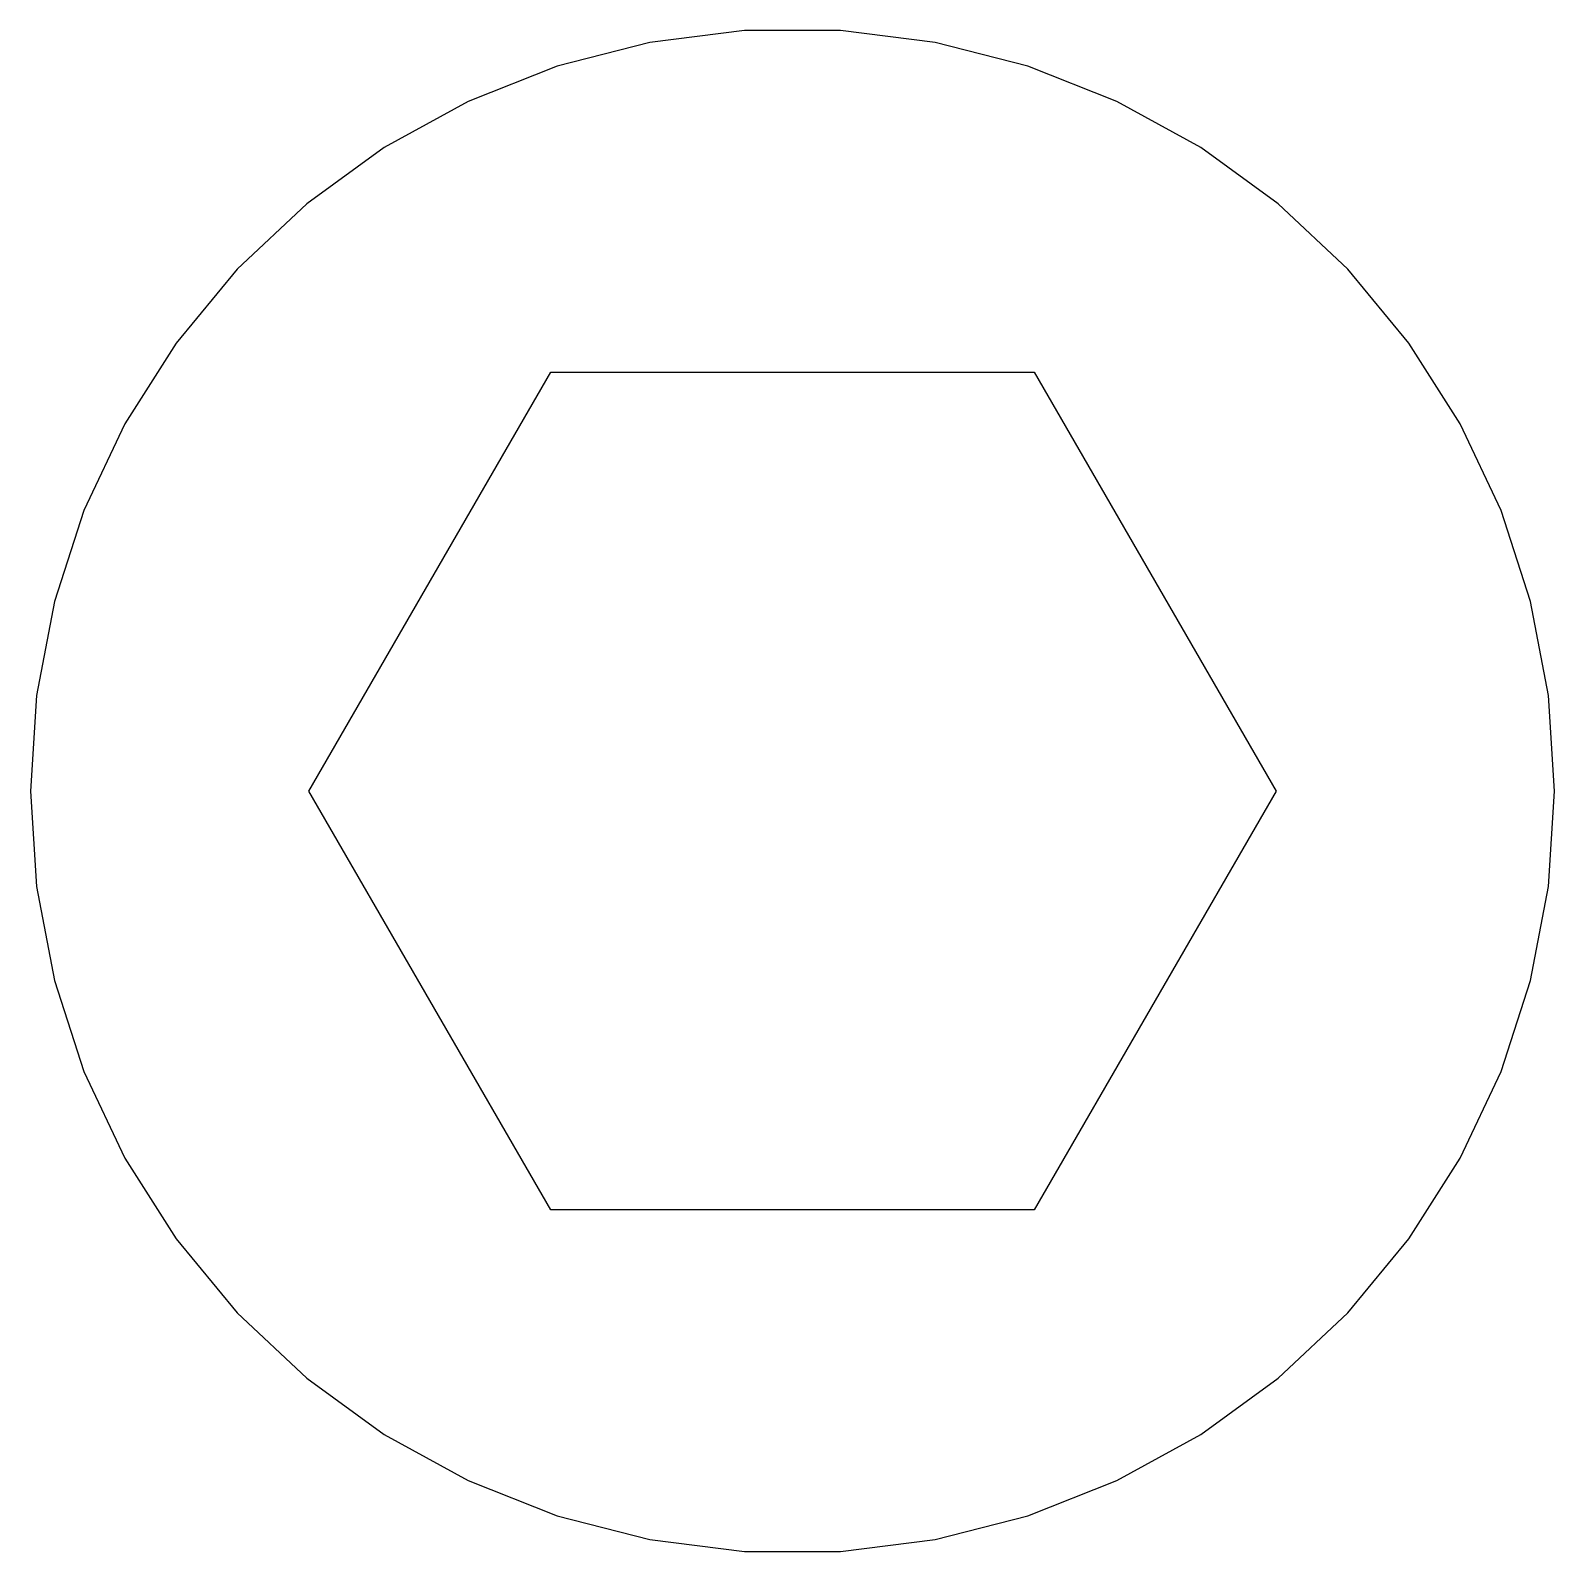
# Model space of a CAD drawing. Header units: metres. Extents: x -5 to 5, y 105 to 223.
# Drawn here: x -5 to 5, y 105.01 to 114.99 of the extents above.
import ezdxf

# ---------------------------------------------------------------- set-up
doc = ezdxf.new("R2010")
doc.units = ezdxf.units.M

msp = doc.modelspace()

# ---------------------------------------------------------------- linework, layer by layer
for p, q in [((-0.936905, 114.911), (-1.54507, 114.755)), ((-0.31395, 114.99), (-0.936905, 114.911)), ((0.31395, 114.99), (-0.31395, 114.99)), ((0.936905, 114.911), (0.31395, 114.99)), ((1.54507, 114.755), (0.936905, 114.911)), ((-1.54507, 114.755), (-2.12889, 114.524)), ((2.12889, 114.524), (1.54507, 114.755)), ((-2.12889, 114.524), (-2.67912, 114.222)), ((2.67912, 114.222), (2.12889, 114.524)), ((-2.67912, 114.222), (-3.18712, 113.853)), ((3.18712, 113.853), (2.67912, 114.222)), ((-3.18712, 113.853), (-3.64484, 113.423)), ((3.64484, 113.423), (3.18712, 113.853)), ((-3.64484, 113.423), (-4.04507, 112.939)), ((4.04507, 112.939), (3.64484, 113.423)), ((-4.04507, 112.939), (-4.38153, 112.409)), ((4.38153, 112.409), (4.04507, 112.939)), ((-3.17349, 110), (-1.58675, 112.748)), ((-1.58675, 112.748), (1.58675, 112.748)), ((1.58675, 112.748), (3.17349, 110)), ((-4.38153, 112.409), (-4.64888, 111.841)), ((4.64888, 111.841), (4.38153, 112.409)), ((-4.64888, 111.841), (-4.84291, 111.243)), ((4.84291, 111.243), (4.64888, 111.841)), ((-4.84291, 111.243), (-4.96057, 110.627)), ((4.96057, 110.627), (4.84291, 111.243)), ((-4.96057, 110.627), (-5, 110)), ((5, 110), (4.96057, 110.627)), ((-5, 110), (-4.96057, 109.373)), ((-1.58675, 107.252), (-3.17349, 110)), ((3.17349, 110), (1.58675, 107.252)), ((4.96057, 109.373), (5, 110)), ((-4.96057, 109.373), (-4.84291, 108.757)), ((4.84291, 108.757), (4.96057, 109.373)), ((-4.84291, 108.757), (-4.64888, 108.159)), ((4.64888, 108.159), (4.84291, 108.757)), ((-4.64888, 108.159), (-4.38153, 107.591)), ((4.38153, 107.591), (4.64888, 108.159)), ((-4.38153, 107.591), (-4.04507, 107.061)), ((4.04507, 107.061), (4.38153, 107.591)), ((1.58675, 107.252), (-1.58675, 107.252)), ((-4.04507, 107.061), (-3.64484, 106.577)), ((3.64484, 106.577), (4.04507, 107.061)), ((-3.64484, 106.577), (-3.18712, 106.147)), ((3.18712, 106.147), (3.64484, 106.577)), ((-3.18712, 106.147), (-2.67912, 105.778)), ((2.67912, 105.778), (3.18712, 106.147)), ((-2.67912, 105.778), (-2.12889, 105.476)), ((2.12889, 105.476), (2.67912, 105.778)), ((-2.12889, 105.476), (-1.54507, 105.245)), ((1.54507, 105.245), (2.12889, 105.476)), ((-1.54507, 105.245), (-0.936905, 105.089)), ((0.936905, 105.089), (1.54507, 105.245)), ((-0.936905, 105.089), (-0.31395, 105.01)), ((-0.31395, 105.01), (0.31395, 105.01)), ((0.31395, 105.01), (0.936905, 105.089))]:
    msp.add_line(p, q)

doc.saveas('drawing.dxf')
